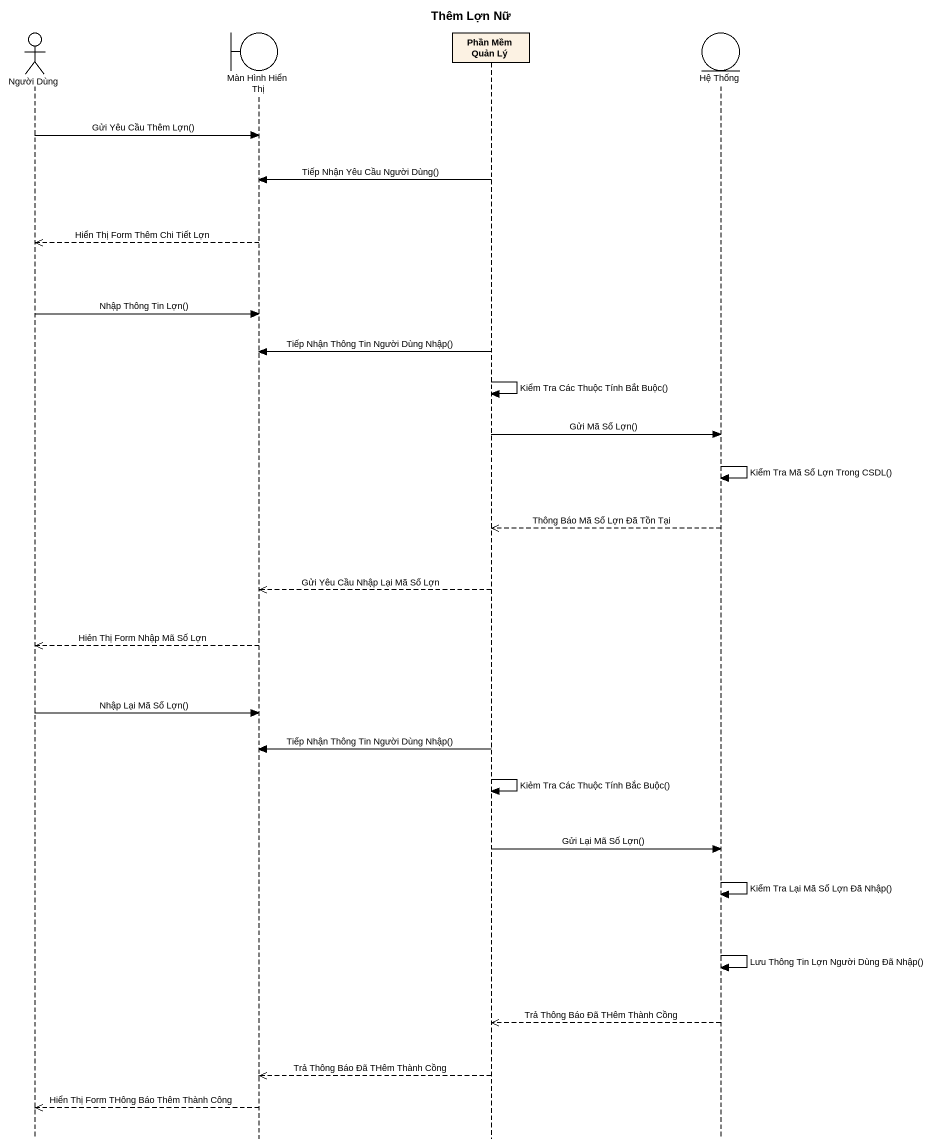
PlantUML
@startuml
title Thêm Lợn Nữ
hide footbox
actor "Người Dùng" as Người_Dùng
boundary "Màn Hình Hiển Thị" as Màn_Hình_Hiển_Thị
participant "Phần Mềm Quản Lý" as Phần_Mềm_Quản_Lý
entity "Hệ Thống" as Hệ_Thống

Người_Dùng -> Màn_Hình_Hiển_Thị : Gửi Yêu Cầu Thêm Lợn()
Phần_Mềm_Quản_Lý -> Màn_Hình_Hiển_Thị : Tiếp Nhận Yêu Cầu Người Dùng()
Màn_Hình_Hiển_Thị -->> Người_Dùng : Hiển Thị Form Thêm Chi Tiết Lợn
Người_Dùng -> Màn_Hình_Hiển_Thị : Nhập Thông Tin Lợn()
Phần_Mềm_Quản_Lý -> Màn_Hình_Hiển_Thị : Tiếp Nhận Thông Tin Người Dùng Nhập()
Phần_Mềm_Quản_Lý -> Phần_Mềm_Quản_Lý : Kiểm Tra Các Thuộc Tính Bắt Buộc()
Phần_Mềm_Quản_Lý -> Hệ_Thống : Gửi Mã Số Lợn()
Hệ_Thống -> Hệ_Thống : Kiểm Tra Mã Số Lợn Trong CSDL()
Hệ_Thống -->> Phần_Mềm_Quản_Lý : Thông Báo Mã Số Lợn Đã Tồn Tại
Phần_Mềm_Quản_Lý -->> Màn_Hình_Hiển_Thị : Gửi Yêu Cầu Nhập Lại Mã Số Lợn
Màn_Hình_Hiển_Thị -->> Người_Dùng : Hiẻn Thị Form Nhập Mã Số Lợn
Người_Dùng -> Màn_Hình_Hiển_Thị : Nhập Lại Mã Số Lợn()
Phần_Mềm_Quản_Lý -> Màn_Hình_Hiển_Thị : Tiếp Nhận Thông Tin Người Dùng Nhập()
Phần_Mềm_Quản_Lý -> Phần_Mềm_Quản_Lý : Kiẻm Tra Các Thuộc Tính Bắc Buộc()
Phần_Mềm_Quản_Lý -> Hệ_Thống : Gửi Lại Mã Số Lợn()
Hệ_Thống -> Hệ_Thống : Kiểm Tra Lại Mã Số Lợn Đã Nhập()
Hệ_Thống -> Hệ_Thống : Lưu Thông Tin Lợn Người Dùng Đã Nhập()
Hệ_Thống -->> Phần_Mềm_Quản_Lý : Trả Thông Báo Đã THêm Thành Cồng
Phần_Mềm_Quản_Lý -->> Màn_Hình_Hiển_Thị : Trả Thông Báo Đã THêm Thành Cồng
Màn_Hình_Hiển_Thị -->> Người_Dùng : Hiển Thị Form THông Báo Thêm Thành Công
@enduml
